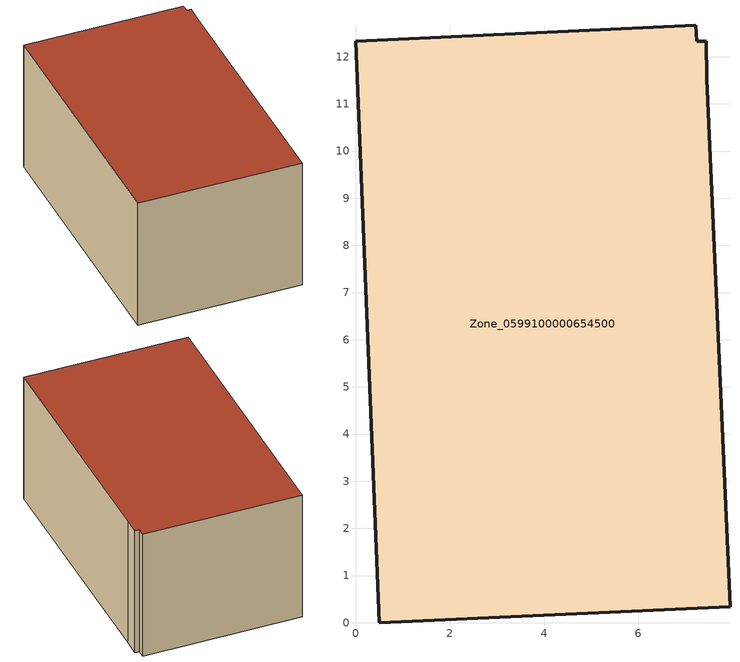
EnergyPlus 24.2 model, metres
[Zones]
Zone_0599100000654500
 floor ground (C_G): 7.44,12.33 7.45,11.53 7.94,0.34 0.5,0 0,12.32 7.21,12.67 7.23,12.33 z0
 wall outside (C_F): 0.5,0 7.94,0.34 7.45,11.53 7.44,12.33 7.23,12.33 7.21,12.67 0,12.32 0.5,0 z0:6.22
 roof outside (C_R): 7.45,11.53 7.44,12.33 7.23,12.33 7.21,12.67 0,12.32 0.5,0 7.94,0.34 z6.22
[BUILDING]
Pand.0599100000654500: North Axis=0; Terrain=City; Loads Convergence Tolerance Value=0.04; Temperature Convergence Tolerance Value=0.4; Solar Distribution=FullExterior; Maximum Number of Warmup Days=25; Minimum Number of Warmup Days=1
[Site:Location]
Rotterdam.The.Hague.AP_ZH_NLD Design_Conditions: Latitude=51.96; Longitude=4.45; Time Zone=1; Elevation=-4.5
[SITE:GROUNDTEMPERATURE:BUILDINGSURFACE]
18, 18, 18, 18, 18, 18, 18, 18, 18, 18, 18, 18
[MATERIAL] Thermal Absorptance=0.9; Solar Absorptance=0.7; Visible Absorptance=0.7
Name | Roughness | Thickness | Conductivity | Density | Specific Heat
G.TC.1946 | MediumSmooth | 0.15 | 1 | 540 | 1210
F.TC.1946 | Rough | 0.3 | 0.857143 | 1920 | 840
R.TC.1946 | MediumRough | 0.2 | 0.909091 | 1500 | 1000
[CONSTRUCTION]
C_G: G.TC.1946
C_F: F.TC.1946
C_R: R.TC.1946
[ZONE]
Zone_0599100000654500: Type=1; Multiplier=1; Ceiling Height=Autocalculate; Volume=Autocalculate; Floor Area=autocalculate; Part of Total Floor Area=Yes
[ZONEINFILTRATION:DESIGNFLOWRATE]
Infil_Zone_0599100000654500: Zone or ZoneList or Space or SpaceList=Zone_0599100000654500; Schedule=AlwaysOn; Design Flow Rate Calculation Method=Flow/Area; Flow Rate per Floor Area=0.003; Constant Term Coefficient=1; Temperature Term Coefficient=0; Velocity Term Coefficient=0; Velocity Squared Term Coefficient=0
[HVACTEMPLATE:ZONE:IDEALLOADSAIRSYSTEM]
Zone_0599100000654500: Maximum Heating Supply Air Temperature=50; Minimum Cooling Supply Air Temperature=13; Maximum Heating Supply Air Humidity Ratio=0.0156; Minimum Cooling Supply Air Humidity Ratio=0.0077; Heating Limit=NoLimit; Cooling Limit=NoLimit; Dehumidification Control Type=ConstantSensibleHeatRatio; Cooling Sensible Heat Ratio=0.7; Dehumidification Setpoint=60; Humidification Control Type=None; Humidification Setpoint=30; Outdoor Air Method=None; Outdoor Air Flow Rate per Person=0.00944; Outdoor Air Flow Rate per Zone Floor Area=0; Outdoor Air Flow Rate per Zone=0; Demand Controlled Ventilation Type=None; Outdoor Air Economizer Type=NoEconomizer; Heat Recovery Type=None; Sensible Heat Recovery Effectiveness=0.7; Latent Heat Recovery Effectiveness=0.65
[ZONECONTROL:THERMOSTAT]
ThermostatControl_Zone_0599100000654500: Zone or ZoneList=Zone_0599100000654500; Control Type Schedule=DualSetpointControlType; Control 1=Thermostat_Zone_0599100000654500; Temperature Difference Between Cutout And Setpoint=0
[THERMOSTATSETPOINT:DUALSETPOINT]
Thermostat_Zone_0599100000654500: Heating Setpoint Temperature Schedule=HeatingSetpoint_Zone_0599100000654500; Cooling Setpoint Temperature Schedule=CoolingSetpoint_Zone_0599100000654500
[SCHEDULE:COMPACT]
HeatingSetpoint_Zone_0599100000654500: Through: 12/31, For: AllDays, Until: 24:00, 21
CoolingSetpoint_Zone_0599100000654500: Through: 12/31, For: AllDays, Until: 24:00, 24
DualSetpointControlType: Through: 12/31, For: AllDays, Until: 24:00, 4
AlwaysOn: Through: 12/31, For: AllDays, Until: 24:00, 1
